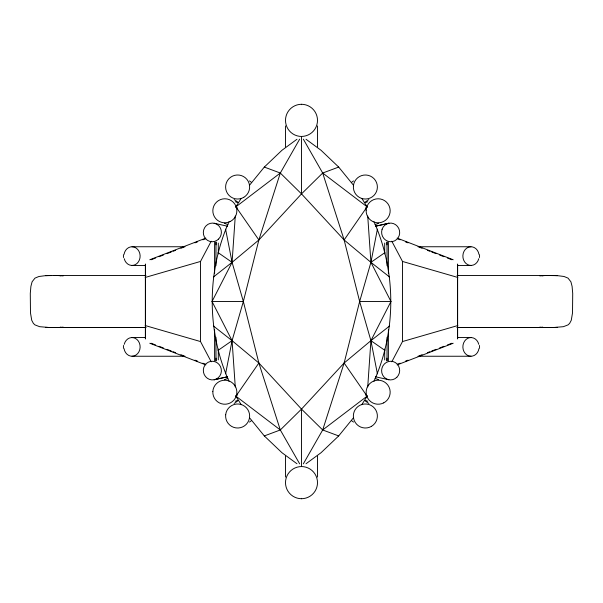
<?xml version="1.0" encoding="UTF-8"?>
<svg xmlns="http://www.w3.org/2000/svg" width="603" height="603" viewBox="0 0 603 603"><rect width="100%" height="100%" fill="white"/><g stroke="black" fill="none" stroke-linecap="round" stroke-linejoin="round"><path stroke-width="0.9" d="M216.032 360.896L216.055 358.129M386.945 244.871L386.968 242.105M145.383 338.886L145.383 264.114M457.617 338.886L457.617 264.114M229.027 381.292C206.625 331.326 206.625 271.674 229.027 221.708M373.973 381.292C396.375 331.326 396.375 271.674 373.973 221.708M299.661 463.843L280.312 429.969L258.868 363.014L243.348 301.485L232.08 262.335L235.268 216.078M367.732 386.922L370.92 340.665L359.652 301.485L344.132 239.956L322.688 173.031L303.339 139.157M123.434 254.79L123.449 257.541M479.566 348.21L479.551 345.459M123.449 345.459L123.434 348.21M479.551 257.541L479.566 254.79M225.59 373.852L232.08 340.665L243.348 301.485L258.868 239.956L280.312 173.031L299.661 139.157M303.339 463.843L322.688 429.969L344.132 363.014L359.652 301.485L370.92 262.335L377.41 229.148M241.192 404.651L235.909 396.179L236.67 394.468M366.33 208.532L367.091 206.821L361.808 198.349M353.524 417.706L338.69 435.924L322.688 429.969L301.5 409.098L258.868 363.014L232.08 340.665L212.037 301.5L232.08 262.335L258.868 239.956L301.5 193.88L322.688 173.031L338.69 167.076L353.524 185.294M249.476 417.706L264.31 435.924L280.312 429.969L301.5 409.098L344.132 363.014L370.92 340.665L390.963 301.5L370.92 262.335L344.132 239.956L301.5 193.88L280.312 173.031L264.31 167.076L249.476 185.294M211.193 361.785L200.513 341.554L200.513 261.446L211.193 241.215M391.807 361.785L402.487 341.554L402.487 261.446L391.807 241.215M236.67 208.532L235.909 206.821L241.192 198.349M361.808 404.651L367.091 396.179L366.33 394.468M280.312 429.969L235.909 396.179L258.868 363.014M344.132 239.956L367.091 206.821L322.688 173.031M264.31 167.076L281.948 150.29L296.985 139.248M338.69 435.924L321.052 452.71L306.015 463.752M213.56 276.898L232.08 262.335L225.59 229.148M377.41 373.852L370.92 340.665L389.44 326.102M365.622 207.982L367.091 206.821M235.909 396.179L237.378 395.018M258.868 239.956L235.909 206.821L280.312 173.031M322.688 429.969L367.091 396.179L344.132 363.014M368.84 199.533L365.041 202.239M234.16 403.467L237.959 400.761M351.413 182.438L353.531 180.938M249.469 422.062L251.587 420.562M218.105 350.373L232.08 340.665L213.56 326.102M389.44 276.898L370.92 262.335L384.895 252.627M149.808 259.75L205.849 238.117M151.149 259.75L155.529 258.061M159.034 256.712L163.413 255.024M166.918 253.667L171.29 251.979M173.046 251.3L175.669 250.29M180.923 248.263L183.553 247.245M194.935 242.851L197.565 241.841M202.819 239.813L205.45 238.796M365.267 202.661L367.687 201.726M375.074 224.633L378.624 223.268M227.926 378.367L224.376 379.732M235.313 401.274L237.733 400.339M397.55 364.204L400.181 363.187M405.435 361.159L408.065 360.149M419.447 355.755L422.077 354.737M427.331 352.71L429.954 351.7M431.71 351.021L436.082 349.333M439.587 347.976L443.966 346.288M447.471 344.939L451.851 343.25M397.151 364.883L453.192 343.25M145.165 277.463L200.513 261.446M402.487 341.554L457.835 325.537M539.813 275.895L545.029 275.533M63.187 327.127L60.24 327.369L60.903 327.369M58.092 275.473L45.496 275.654L38.939 276.491L34.982 278.119L32.095 281.789L30.904 286.372L30.286 293.48L30.482 312.889L31.733 320.291L33.399 323.434L34.982 324.904L39.625 326.69L49.182 327.497L145.851 327.535M457.149 327.535L553.795 327.489L563.375 326.69L568.018 324.904L569.601 323.434L571.267 320.291L572.518 312.889L572.714 293.48L572.096 286.372L570.905 281.789L568.018 278.119L564.061 276.491L557.504 275.654L544.908 275.473M48.971 275.533L45.496 275.654M544.795 275.533L542.097 275.654L542.76 275.654M554.051 327.489L557.504 327.369M57.971 327.497L61.016 327.369L60.24 327.369M542.904 275.533L547.81 275.481M57.277 327.542L60.096 327.497M57.413 327.542L60.277 327.489L58.069 327.489M63.187 275.895L57.971 275.533M557.504 275.654L554.029 275.533M45.496 327.369L48.949 327.489M542.097 327.369L542.76 327.369L539.813 327.127M132.019 246.755L184.608 246.748M418.392 246.748L470.981 246.755M132.019 265.448L145.165 265.448M457.835 265.448L470.981 265.448M57.413 275.481L145.979 275.488M457.021 275.488L545.587 275.481M49.182 275.533L51.413 275.533M54.232 275.481L60.865 275.481M542.135 275.481L553.818 275.533M212.037 301.5L243.348 301.485M359.652 301.485L390.963 301.5M544.931 327.489L542.723 327.489L545.587 327.542M49.182 327.497L145.979 327.55M457.021 327.55L553.818 327.497M132.019 337.552L145.202 337.552M457.798 337.552L470.981 337.552M132.019 356.245L184.608 356.252M418.392 356.252L470.981 356.245M60.24 275.654L60.903 275.654L58.205 275.533M542.76 327.369L541.984 327.369L545.029 327.497M55.19 275.481L58.061 275.526M57.277 275.481L60.096 275.533M542.904 327.497L545.723 327.542M214.133 223.238L227.58 226.238M375.435 376.769L388.867 379.762M402.487 261.446L457.835 277.463M145.165 325.537L200.513 341.554M224.376 223.268L227.926 224.633M378.624 379.732L375.074 378.367M397.151 238.117L453.192 259.75M397.55 238.796L400.181 239.813M405.435 241.841L408.065 242.851M419.447 247.245L422.077 248.263M427.331 250.29L429.954 251.3M431.71 251.979L436.082 253.667M439.587 255.024L443.966 256.712M447.471 258.061L451.851 259.75M151.149 343.25L155.529 344.939M159.034 346.288L163.413 347.976M166.918 349.333L171.29 351.021M173.046 351.7L175.669 352.71M180.923 354.737L183.553 355.755M194.935 360.149L197.565 361.159M202.819 363.187L205.45 364.204M149.808 343.25L205.849 364.883M235.313 201.726L237.733 202.661M365.267 400.339L367.687 401.274M370.92 340.665L384.895 350.373M218.105 252.627L232.08 262.335M249.469 180.938L251.587 182.438M237.959 202.239L234.16 199.533M365.041 400.761L368.84 403.467M351.413 420.562L353.531 422.062M306.015 139.248L321.052 150.29L338.69 167.076M296.985 463.752L281.948 452.71L264.31 435.924M235.909 206.821L237.378 207.982M365.622 395.018L367.091 396.179M367.732 216.078L370.92 262.335M232.08 340.665L235.268 386.922M386.945 358.129L386.968 360.896M216.032 242.105L216.055 244.871M457.571 264.235L457.571 338.765M388.392 242.263L388.392 273.295M388.392 329.705L388.392 360.737M387.005 242.21L387.043 265.772M387.043 337.228L387.005 360.79M384.699 243.084L384.699 253.931M384.699 349.069L384.699 359.916M317.525 125.921L317.525 146.815M317.525 456.185L317.525 477.079M301.5 193.88L301.5 136.459A16.077 16.077 0 0 1 285.498 120.359A16.077 16.077 0 0 1 301.5 104.281L301.5 104.666M301.5 409.098L301.5 466.541A16.077 16.077 0 0 1 317.502 482.641A16.077 16.077 0 0 1 301.5 498.719A16.077 16.077 0 0 1 285.498 482.641A16.077 16.077 0 0 1 301.5 466.556M301.5 498.334L301.5 498.734M285.475 125.921L285.475 146.815M285.475 456.185L285.475 477.079M218.301 243.084L218.301 253.931M218.301 349.069L218.301 359.916M215.995 242.21L215.957 265.772M215.957 337.228L215.995 360.79M214.608 242.263L214.608 273.295M214.608 329.705L214.608 360.737M145.429 264.235L145.429 338.765M301.5 104.281A16.077 16.077 0 0 1 317.502 120.359A16.077 16.077 0 0 1 301.5 136.444M124.218 344.328A9.347 8.118 -90 0 1 136.919 339.451A9.347 8.118 -90 0 1 136.278 354.85A9.347 8.118 -90 0 1 124.037 348.602M185.015 356.237A9.347 8.05 90 0 1 183.011 356.034M124.037 254.398A9.347 8.118 -90 0 1 136.278 248.15A9.347 8.118 -90 0 1 136.919 263.549A9.347 8.118 -90 0 1 124.218 258.672M183.011 246.966A9.347 8.05 90 0 1 185.015 246.763M478.782 258.672A9.347 8.118 -90 0 1 466.081 263.549A9.347 8.118 -90 0 1 466.722 248.15A9.347 8.118 -90 0 1 478.963 254.398M417.985 246.763A9.347 8.05 -90 0 1 419.99 246.966M478.963 348.602A9.347 8.118 -90 0 1 466.722 354.85A9.347 8.118 -90 0 1 466.081 339.451A9.347 8.118 -90 0 1 478.782 344.328M419.99 356.034A9.347 8.05 -90 0 1 417.985 356.237M388.867 223.238L375.42 226.238L388.867 223.238M227.58 376.762L214.133 379.762A9.347 9.022 77.5 0 1 203.791 367.468A9.347 9.022 77.5 0 1 219.138 364.529A9.347 9.022 77.5 0 1 214.133 379.762L227.565 376.769M230.391 221.437A12.015 12.015 -61.7 0 0 231.296 200.648A12.015 12.015 -61.7 0 0 212.844 210.266A12.015 12.015 -61.7 0 0 230.391 221.437M243.748 197.347A12.015 12.015 -61.7 0 0 243.522 176.536A12.015 12.015 -61.7 0 0 225.612 187.141A12.015 12.015 -61.7 0 0 243.748 197.347M353.426 185.754A12.015 12.015 61.7 0 0 370.272 197.98A12.015 12.015 61.7 0 0 372.42 177.282A12.015 12.015 61.7 0 0 353.426 185.754M366.157 210.183A12.015 12.015 61.7 0 0 383.644 221.474A12.015 12.015 61.7 0 0 384.669 200.693A12.015 12.015 61.7 0 0 366.157 210.183M383.704 402.872A12.015 12.015 -61.7 0 0 384.608 382.076A12.015 12.015 -61.7 0 0 366.157 391.701A12.015 12.015 -61.7 0 0 383.704 402.872M371.486 426.336A12.015 12.015 -61.7 0 0 371.267 405.525A12.015 12.015 -61.7 0 0 353.358 416.13A12.015 12.015 -61.7 0 0 371.486 426.336M225.68 414.743A12.015 12.015 61.7 0 0 242.527 426.969A12.015 12.015 61.7 0 0 244.675 406.271A12.015 12.015 61.7 0 0 225.68 414.743M212.844 391.618A12.015 12.015 61.7 0 0 230.323 402.91A12.015 12.015 61.7 0 0 231.356 382.121A12.015 12.015 61.7 0 0 212.844 391.618M218.542 239.12A9.347 9.022 -77.5 0 0 214.97 223.442A9.347 9.022 -77.5 0 0 203.558 234.673A9.347 9.022 -77.5 0 0 218.542 239.12M382.083 229.298A9.347 9.022 77.5 0 0 392.425 241.592A9.347 9.022 77.5 0 0 397.43 226.351A9.347 9.022 77.5 0 0 382.083 229.298M396.827 377.297A9.347 9.022 -77.5 0 0 393.262 361.619A9.347 9.022 -77.5 0 0 381.842 372.85A9.347 9.022 -77.5 0 0 396.827 377.297"/></g></svg>
